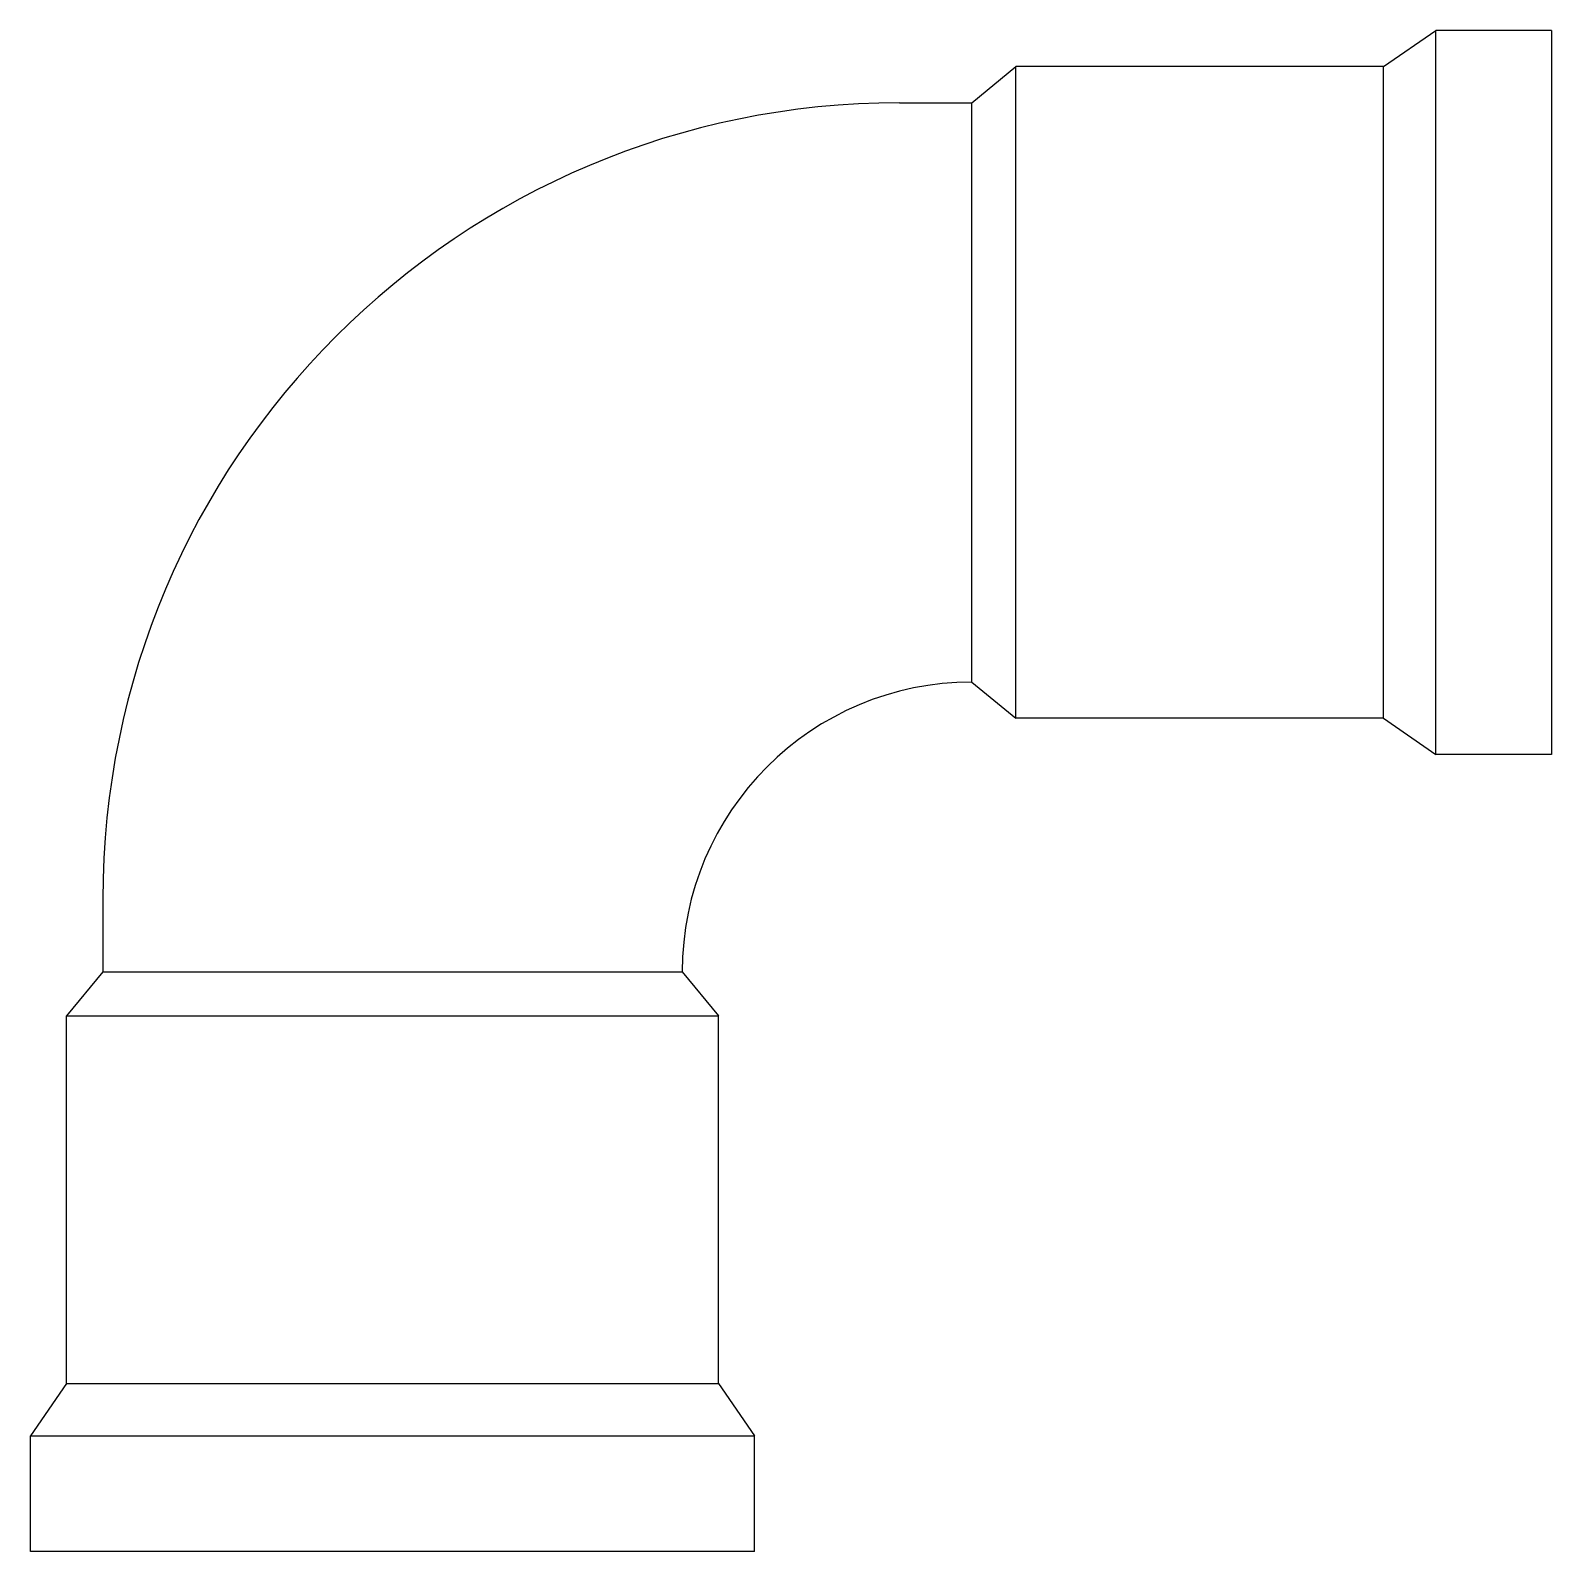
# Model space of a CAD drawing. Header units: millimetres. Extents: x 2731.783 to 2731.888, y 1355.634 to 1355.739.
import ezdxf

# ---------------------------------------------------------------- set-up
doc = ezdxf.new("R2010")
doc.units = ezdxf.units.MM

msp = doc.modelspace()

# ---------------------------------------------------------------- linework, layer by layer
for p, q in [((2731.87686, 1355.73665), (2731.88046, 1355.73915)), ((2731.88046, 1355.68915), (2731.88046, 1355.73915)), ((2731.88846, 1355.73915), (2731.88046, 1355.73915)), ((2731.88846, 1355.73915), (2731.88846, 1355.68915)), ((2731.84843, 1355.73415), (2731.85147, 1355.73665)), ((2731.85147, 1355.69165), (2731.85147, 1355.73665)), ((2731.87686, 1355.73665), (2731.85147, 1355.73665)), ((2731.87686, 1355.69165), (2731.87686, 1355.73665)), ((2731.84343, 1355.73415), (2731.84843, 1355.73415)), ((2731.84843, 1355.69415), (2731.84843, 1355.73415)), ((2731.84843, 1355.69415), (2731.85147, 1355.69165)), ((2731.87686, 1355.69165), (2731.85147, 1355.69165)), ((2731.87686, 1355.69165), (2731.88046, 1355.68915)), ((2731.88846, 1355.68915), (2731.88046, 1355.68915)), ((2731.78843, 1355.67915), (2731.78843, 1355.67415)), ((2731.78843, 1355.67415), (2731.78593, 1355.67111)), ((2731.78843, 1355.67415), (2731.82843, 1355.67415)), ((2731.82843, 1355.67415), (2731.83093, 1355.67111)), ((2731.78593, 1355.6457), (2731.78593, 1355.67111)), ((2731.78593, 1355.67111), (2731.83093, 1355.67111)), ((2731.83093, 1355.6457), (2731.83093, 1355.67111)), ((2731.78593, 1355.6457), (2731.78343, 1355.6421)), ((2731.78593, 1355.6457), (2731.83093, 1355.6457)), ((2731.83093, 1355.6457), (2731.83343, 1355.6421)), ((2731.78343, 1355.6421), (2731.83343, 1355.6421)), ((2731.78343, 1355.6341), (2731.78343, 1355.6421)), ((2731.83343, 1355.6341), (2731.83343, 1355.6421)), ((2731.83343, 1355.6341), (2731.78343, 1355.6341))]:
    msp.add_line(p, q)
for centre, radius in [((2731.84343, 1355.67915), 0.055), ((2731.84843, 1355.67415), 0.02)]:
    msp.add_arc(centre, radius, 90, 180)

doc.saveas('drawing.dxf')
